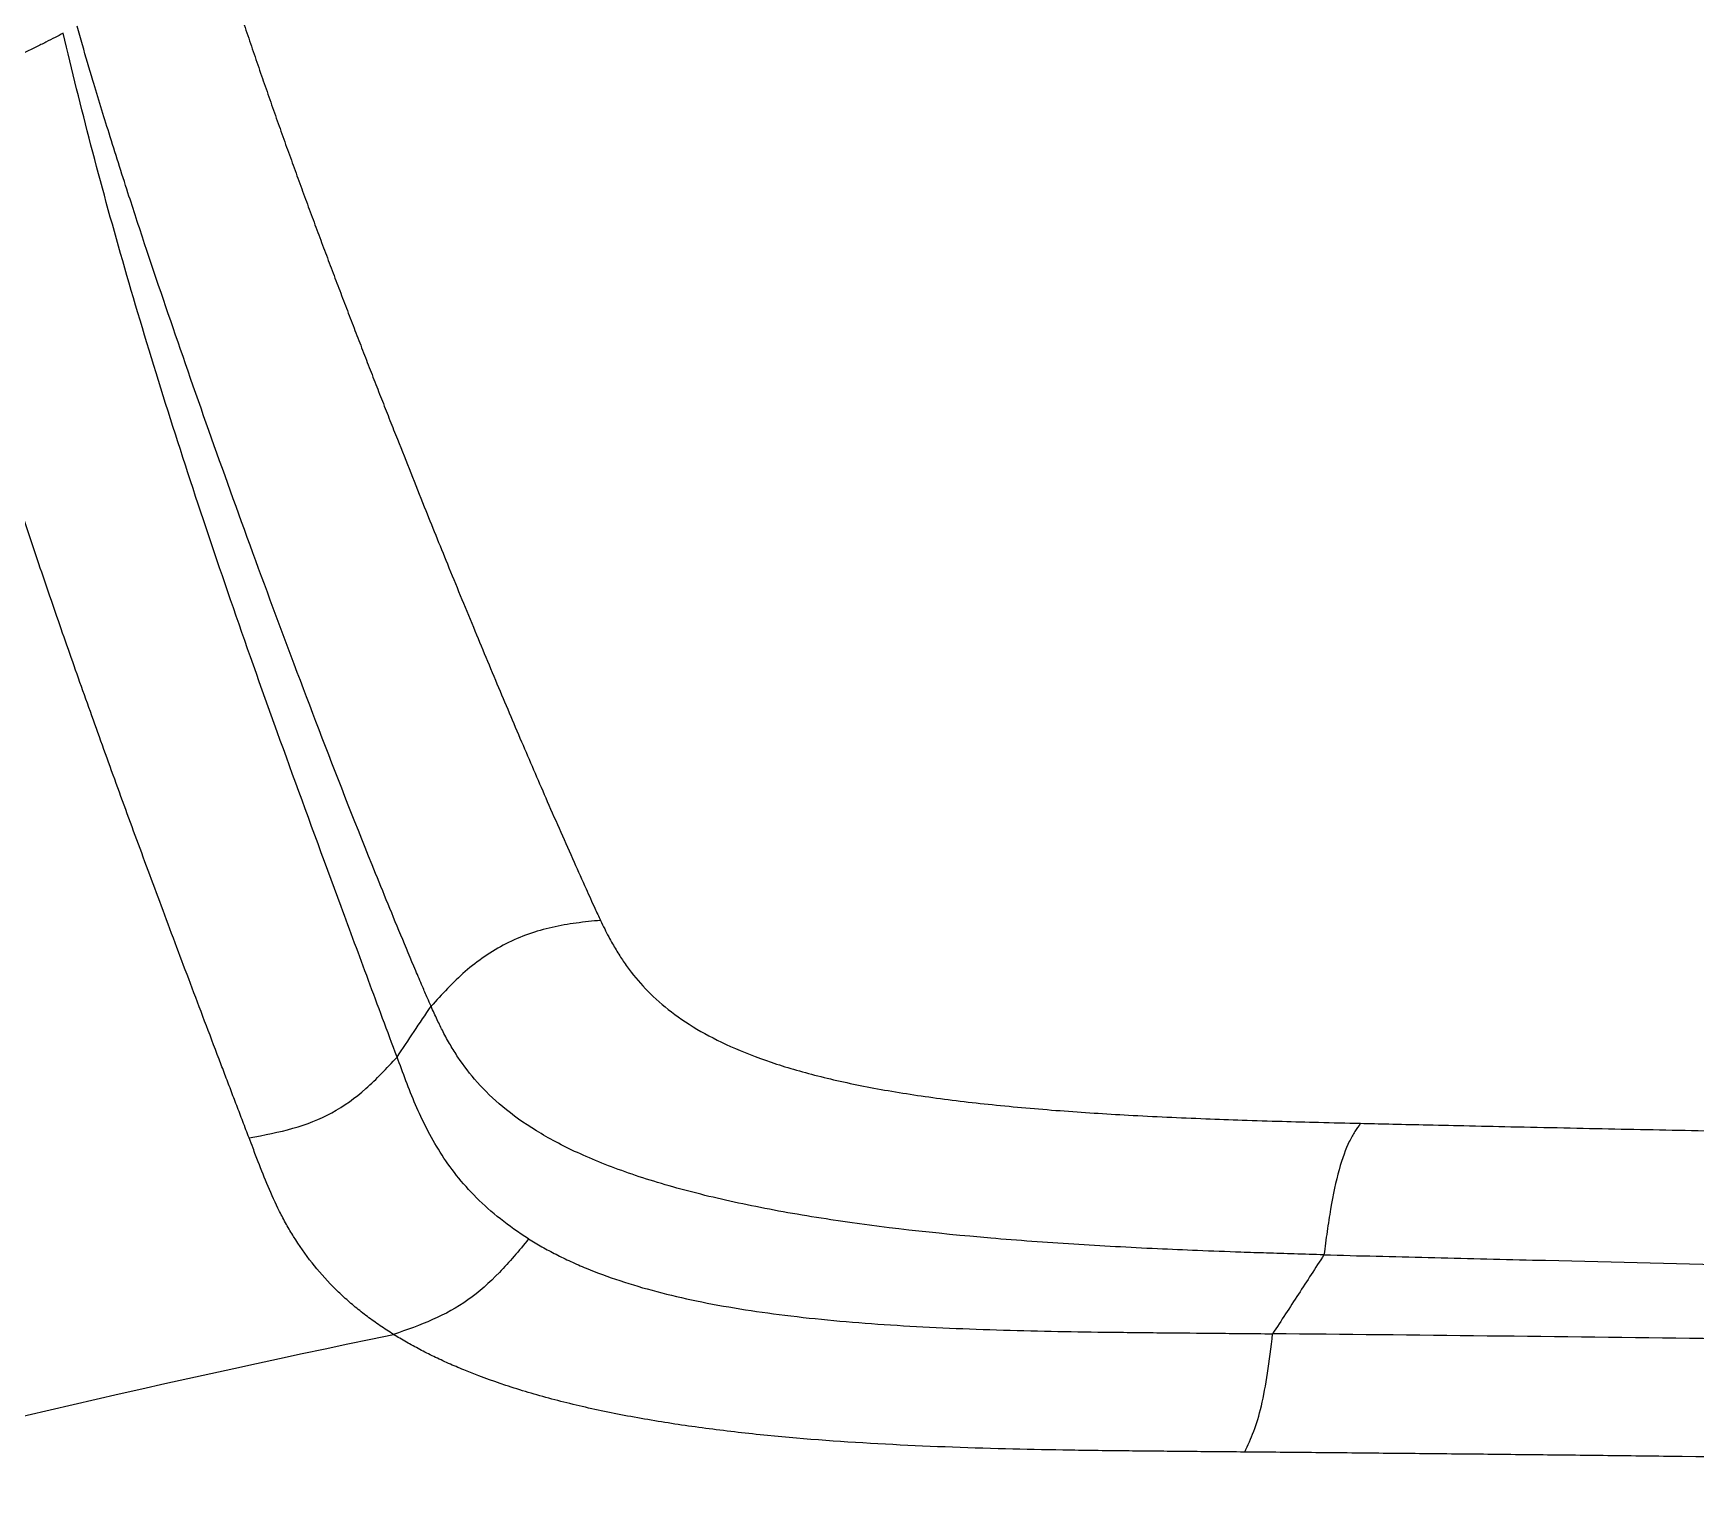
# Model space of a CAD drawing. Extents: x 0 to 84, y -21 to 126.
# Drawn here: x 38.565 to 41.353, y 64.606 to 67.072 of the extents above; entities that cross this region are included whole.
import ezdxf

# ---------------------------------------------------------------- set-up
doc = ezdxf.new("R2010")
doc.units = 0
doc.header["$MEASUREMENT"] = 0
doc.layers.add('1', color=4, linetype='Continuous')

# ---------------------------------------------------------------- blocks, each defined once
blk = doc.blocks.new('PRODIGY')
at = {"layer": '1', "color": 3, "linetype": 'Continuous', "lineweight": 25}
for points, knots in [([(38.8993, 67.1456), (38.9032, 67.1335), (38.911, 67.1094), (38.9231, 67.0732), (38.9353, 67.0371), (38.9476, 67.0013), (38.96, 66.9656), (38.9725, 66.9301), (38.985, 66.8948), (38.9977, 66.8597), (39.0103, 66.8248), (39.023, 66.7901), (39.0358, 66.7556), (39.0485, 66.7213), (39.0613, 66.6873), (39.0741, 66.6534), (39.0869, 66.6198), (39.0996, 66.5864), (39.1124, 66.5532), (39.1251, 66.5203), (39.1378, 66.4877), (39.1504, 66.4553), (39.163, 66.4233), (39.1861, 66.3648), (39.2178, 66.2851), (39.2604, 66.1799), (39.3019, 66.0788), (39.3442, 65.9773), (39.3856, 65.8798), (39.4206, 65.7986), (39.4493, 65.7331), (39.471, 65.6842), (39.4902, 65.6415), (39.5049, 65.6089), (39.5131, 65.5913), (39.5163, 65.5845)], [0, 0, 0, 0, 0.02751, 0.054681, 0.081508, 0.107988, 0.134117, 0.159895, 0.185321, 0.210395, 0.235119, 0.259494, 0.283523, 0.307208, 0.330553, 0.35356, 0.376235, 0.39858, 0.420599, 0.442284, 0.463624, 0.48461, 0.505236, 0.525499, 0.596727, 0.655635, 0.719533, 0.779409, 0.835451, 0.88905, 0.918086, 0.946119, 0.970943, 0.988899, 1, 1, 1, 1]), ([(38.6153, 67.0722), (38.6107, 67.0699), (38.6011, 67.0649), (38.5858, 67.0571), (38.5689, 67.0487), (38.5535, 67.0414), (38.5352, 67.0332), (38.5157, 67.0252), (38.4941, 67.0174), (38.4683, 67.0093), (38.4432, 67.0031), (38.4176, 66.9984), (38.3976, 66.9954), (38.3768, 66.9931), (38.3549, 66.9913), (38.3407, 66.9906), (38.3336, 66.9902)], [0, 0, 0, 0, 0.051853, 0.109487, 0.172807, 0.241726, 0.280497, 0.373718, 0.451391, 0.509075, 0.642821, 0.708779, 0.770717, 0.847667, 0.924033, 1, 1, 1, 1]), ([(39.1751, 65.3552), (39.167, 65.377), (39.1589, 65.3987), (39.1429, 65.4416), (39.135, 65.4629), (39.1115, 65.5261), (39.0962, 65.5673), (39.0512, 65.6888), (39.0224, 65.7672), (38.967, 65.9201), (38.9404, 65.9945), (38.8894, 66.1406), (38.865, 66.2121), (38.795, 66.4231), (38.7527, 66.5589), (38.6772, 66.822), (38.644, 66.9493), (38.6153, 67.0722)], [0, 0, 0, 0, 0.03125, 0.03125, 0.0625, 0.0625, 0.125, 0.125, 0.25, 0.25, 0.375, 0.375, 0.5, 0.5, 0.75, 0.75, 1, 1, 1, 1]), ([(39.2321, 65.4404), (39.2301, 65.4449), (39.2252, 65.4561), (39.2167, 65.476), (39.2016, 65.5114), (39.1729, 65.58), (39.117, 65.7169), (39.043, 65.9061), (38.9615, 66.1231), (38.8857, 66.3314), (38.8156, 66.5302), (38.7624, 66.6865), (38.7218, 66.8103), (38.6928, 66.9015), (38.6676, 66.9839), (38.65, 67.0436), (38.6414, 67.0737), (38.6384, 67.0842)], [0, 0, 0, 0, 0.006967, 0.017249, 0.030853, 0.062142, 0.124896, 0.249441, 0.374852, 0.50009, 0.625711, 0.749348, 0.806455, 0.874585, 0.936057, 0.977796, 1, 1, 1, 1]), ([(38.9269, 65.2198), (38.9234, 65.2289), (38.9165, 65.2471), (38.9062, 65.2739), (38.8962, 65.3003), (38.8863, 65.3263), (38.8716, 65.3649), (38.8523, 65.4159), (38.8287, 65.4784), (38.8054, 65.5401), (38.7752, 65.621), (38.7384, 65.7202), (38.7031, 65.8166), (38.6758, 65.8924), (38.6489, 65.9675), (38.6164, 66.0599), (38.5788, 66.169), (38.5427, 66.2764), (38.5082, 66.3823), (38.4751, 66.4868), (38.4436, 66.5901), (38.4187, 66.6747), (38.3995, 66.742), (38.3842, 66.797), (38.3677, 66.8575), (38.3504, 66.9234), (38.3393, 66.9677), (38.3336, 66.9902)], [0, 0, 0, 0, 0.01277, 0.025421, 0.037956, 0.050376, 0.062684, 0.093871, 0.125224, 0.155973, 0.187685, 0.250122, 0.312543, 0.343753, 0.374966, 0.437409, 0.499883, 0.562382, 0.624887, 0.687398, 0.749914, 0.812434, 0.843029, 0.874955, 0.915117, 0.956801, 1, 1, 1, 1]), ([(39.5163, 65.5845), (39.5028, 65.5832), (39.4892, 65.5818), (39.4621, 65.5781), (39.4486, 65.5758), (39.4084, 65.5667), (39.3821, 65.5577), (39.333, 65.5327), (39.3102, 65.5167), (39.2791, 65.4897), (39.2693, 65.4801), (39.2503, 65.4605), (39.2411, 65.4504), (39.2321, 65.4404)], [0, 0, 0, 0, 0.125, 0.125, 0.25, 0.25, 0.5, 0.5, 0.75, 0.75, 0.875, 0.875, 1, 1, 1, 1]), ([(39.5163, 65.5845), (39.5186, 65.5797), (39.523, 65.5706), (39.5297, 65.5574), (39.5379, 65.5425), (39.5479, 65.5257), (39.565, 65.5005), (39.5899, 65.4701), (39.6281, 65.4349), (39.6754, 65.4024), (39.7327, 65.3726), (39.8004, 65.3462), (39.879, 65.3232), (39.9681, 65.3037), (40.0665, 65.2877), (40.1733, 65.2749), (40.2856, 65.2651), (40.4054, 65.2574), (40.508, 65.2527), (40.5943, 65.2496), (40.6575, 65.2476), (40.7235, 65.2458), (40.7674, 65.2448), (40.7908, 65.2442)], [0, 0, 0, 0, 0.024398, 0.046672, 0.066828, 0.100815, 0.132434, 0.1966, 0.25918, 0.321391, 0.380479, 0.439683, 0.498585, 0.557623, 0.617404, 0.678271, 0.740344, 0.800895, 0.868093, 0.899548, 0.933541, 0.964498, 1, 1, 1, 1]), ([(39.1751, 65.3552), (39.1846, 65.3695), (39.2036, 65.3979), (39.2226, 65.4263), (39.2321, 65.4404)], [0, 0, 0, 0, 0.500919, 1, 1, 1, 1]), ([(40.7296, 65.0237), (40.713, 65.0242), (40.6809, 65.0251), (40.6345, 65.0265), (40.5804, 65.0283), (40.5192, 65.0306), (40.4254, 65.0347), (40.3088, 65.041), (40.1221, 65.0546), (39.9408, 65.0749), (39.7757, 65.1036), (39.6615, 65.1297), (39.561, 65.1601), (39.4758, 65.1941), (39.4059, 65.2315), (39.3508, 65.271), (39.3083, 65.3125), (39.2817, 65.3475), (39.264, 65.376), (39.2526, 65.3968), (39.2419, 65.4185), (39.2355, 65.4328), (39.2321, 65.4404)], [0, 0, 0, 0, 0.0212635, 0.0411255, 0.0595858, 0.0908327, 0.1200341, 0.1813331, 0.2434197, 0.369693, 0.4347175, 0.4985589, 0.5634288, 0.6281787, 0.6911285, 0.7556804, 0.8181288, 0.8798046, 0.9091102, 0.9405302, 0.9682662, 1, 1, 1, 1]), ([(38.9269, 65.2198), (38.9526, 65.2246), (38.9772, 65.2293), (39.0235, 65.2425), (39.0453, 65.251), (39.086, 65.2731), (39.1048, 65.2867), (39.1406, 65.3183), (39.1575, 65.3363), (39.1751, 65.3552)], [0, 0, 0, 0, 0.25, 0.25, 0.5, 0.5, 0.75, 0.75, 1, 1, 1, 1]), ([(39.3958, 65.0504), (39.3617, 65.0717), (39.3328, 65.095), (39.284, 65.1439), (39.264, 65.1696), (39.2308, 65.222), (39.2175, 65.2487), (39.2004, 65.2888), (39.1951, 65.3022), (39.1849, 65.3289), (39.18, 65.3421), (39.1751, 65.3552)], [0, 0, 0, 0, 0.25, 0.25, 0.5, 0.5, 0.75, 0.75, 0.875, 0.875, 1, 1, 1, 1]), ([(39.1692, 64.8901), (39.1654, 64.8926), (39.1577, 64.8974), (39.1467, 64.9048), (39.1358, 64.9124), (39.1253, 64.9202), (39.115, 64.9281), (39.105, 64.9361), (39.0953, 64.9444), (39.0858, 64.9528), (39.0767, 64.9613), (39.0576, 64.9802), (39.0306, 65.0109), (39.0061, 65.0461), (38.9891, 65.075), (38.9743, 65.1031), (38.9584, 65.1382), (38.9446, 65.1736), (38.9342, 65.2006), (38.9291, 65.214), (38.9269, 65.2198)], [0, 0, 0, 0, 0.024843, 0.049913, 0.075216, 0.100758, 0.126545, 0.152583, 0.178878, 0.205436, 0.232261, 0.25936, 0.381176, 0.512702, 0.573092, 0.637115, 0.759785, 0.880546, 0.948408, 1, 1, 1, 1]), ([(40.7908, 65.2442), (40.7877, 65.2397), (40.7845, 65.2352), (40.7783, 65.2253), (40.7752, 65.2198), (40.7661, 65.201), (40.7602, 65.1854), (40.7496, 65.1472), (40.7449, 65.1248), (40.7387, 65.0883), (40.7368, 65.0756), (40.7331, 65.0499), (40.7314, 65.0368), (40.7296, 65.0237)], [0, 0, 0, 0, 0.125, 0.125, 0.25, 0.25, 0.5, 0.5, 0.75, 0.75, 0.875, 0.875, 1, 1, 1, 1]), ([(40.7908, 65.2442), (40.8066, 65.2438), (40.8416, 65.243), (40.8994, 65.2417), (40.9676, 65.2402), (41.0463, 65.2385), (41.1592, 65.2361), (41.3035, 65.2331), (41.5308, 65.2284), (41.8194, 65.2226), (42.0981, 65.2174), (42.3109, 65.2137), (42.4522, 65.2113), (42.593, 65.2092), (42.7333, 65.2072), (42.8731, 65.2054), (43.0123, 65.2039), (43.1508, 65.2027), (43.2887, 65.2018), (43.4259, 65.2013), (43.5171, 65.2014), (43.5626, 65.2014)], [0, 0, 0, 0, 0.017375, 0.038508, 0.063422, 0.092143, 0.124699, 0.186865, 0.249609, 0.372144, 0.49999, 0.550978, 0.601774, 0.652366, 0.702744, 0.752898, 0.80282, 0.8525, 0.90193, 0.9511, 1, 1, 1, 1]), ([(39.3958, 65.0504), (39.3794, 65.0304), (39.3634, 65.0113), (39.33, 64.9767), (39.3126, 64.9613), (39.2754, 64.9351), (39.2557, 64.9242), (39.2139, 64.9057), (39.192, 64.898), (39.1692, 64.8901)], [0, 0, 0, 0, 0.25, 0.25, 0.5, 0.5, 0.75, 0.75, 1, 1, 1, 1]), ([(39.3958, 65.0504), (39.3995, 65.0481), (39.4067, 65.0437), (39.4181, 65.0371), (39.4297, 65.0307), (39.4416, 65.0245), (39.4538, 65.0184), (39.4663, 65.0126), (39.4791, 65.0068), (39.5055, 64.9956), (39.5479, 64.9799), (39.6099, 64.9616), (39.6773, 64.9459), (39.7492, 64.9327), (39.8262, 64.9219), (39.9345, 64.9103), (40.0791, 64.9009), (40.2288, 64.8962), (40.3532, 64.8941), (40.4456, 64.8931), (40.5435, 64.8923), (40.6083, 64.8916), (40.6436, 64.8913)], [0, 0, 0, 0, 0.015399, 0.030702, 0.045913, 0.061039, 0.076082, 0.091049, 0.105944, 0.120772, 0.180591, 0.240455, 0.300043, 0.361038, 0.421229, 0.483816, 0.609323, 0.737423, 0.799448, 0.867585, 0.927939, 1, 1, 1, 1]), ([(40.7296, 65.0237), (40.7154, 65.0017), (40.6867, 64.9576), (40.658, 64.9134), (40.6436, 64.8913)], [0, 0, 0, 0, 0.498805, 1, 1, 1, 1]), ([(40.7296, 65.0237), (40.7882, 65.0221), (40.8464, 65.0207), (40.9628, 65.0178), (41.0211, 65.0164), (41.1963, 65.0121), (41.3135, 65.0092), (41.6656, 65.0005), (41.9014, 64.9948), (42.3742, 64.9838), (42.6113, 64.9785), (43.0863, 64.9699), (43.3242, 64.9664), (43.5626, 64.9653)], [0, 0, 0, 0, 0.0625, 0.0625, 0.125, 0.125, 0.25, 0.25, 0.5, 0.5, 0.75, 0.75, 1, 1, 1, 1]), ([(34.171, 63.1983), (34.587, 63.3991), (35.0053, 63.585), (35.8435, 63.9263), (36.2633, 64.0817), (37.1011, 64.3623), (37.519, 64.4876), (38.3493, 64.7096), (38.7616, 64.8063), (39.1692, 64.8901)], [0, 0, 0, 0, 0.25, 0.25, 0.5, 0.5, 0.75, 0.75, 1, 1, 1, 1]), ([(40.5967, 64.6929), (40.5786, 64.6931), (40.5434, 64.6934), (40.4921, 64.6938), (40.4436, 64.6943), (40.377, 64.6949), (40.2945, 64.696), (40.1593, 64.6988), (39.9918, 64.7049), (39.8263, 64.7168), (39.6987, 64.7313), (39.6054, 64.745), (39.517, 64.7615), (39.4333, 64.7814), (39.3561, 64.8043), (39.2999, 64.825), (39.2611, 64.8416), (39.2365, 64.853), (39.213, 64.8649), (39.1904, 64.8773), (39.1763, 64.8858), (39.1692, 64.8901)], [0, 0, 0, 0, 0.031883, 0.062182, 0.090878, 0.117955, 0.180392, 0.237975, 0.360628, 0.485555, 0.54997, 0.61267, 0.67757, 0.741606, 0.806252, 0.87114, 0.896517, 0.922067, 0.947814, 0.973784, 1, 1, 1, 1]), ([(40.5967, 64.6929), (40.602, 64.7043), (40.6071, 64.7153), (40.6165, 64.7403), (40.6208, 64.7543), (40.6285, 64.7867), (40.6319, 64.8051), (40.6381, 64.8458), (40.6408, 64.8681), (40.6436, 64.8913)], [0, 0, 0, 0, 0.25, 0.25, 0.5, 0.5, 0.75, 0.75, 1, 1, 1, 1]), ([(43.5626, 64.8545), (43.3181, 64.8545), (43.0732, 64.8572), (42.5835, 64.8642), (42.3389, 64.8684), (41.8509, 64.8763), (41.6075, 64.88), (41.1233, 64.8863), (40.8824, 64.8889), (40.6436, 64.8913)], [0, 0, 0, 0, 0.25, 0.25, 0.5, 0.5, 0.75, 0.75, 1, 1, 1, 1]), ([(43.5626, 64.6562), (43.5386, 64.6563), (43.4904, 64.6563), (43.4177, 64.6565), (43.3445, 64.6569), (43.2706, 64.6574), (43.1962, 64.6581), (43.1211, 64.6588), (43.0455, 64.6597), (42.9693, 64.6606), (42.8925, 64.6616), (42.7178, 64.6641), (42.4437, 64.6684), (42.0715, 64.6746), (41.6996, 64.6804), (41.4114, 64.6843), (41.2058, 64.6868), (41.0818, 64.6882), (40.9589, 64.6895), (40.837, 64.6907), (40.7163, 64.6918), (40.6364, 64.6926), (40.5967, 64.6929)], [0, 0, 0, 0, 0.024101, 0.048407, 0.072917, 0.097631, 0.122547, 0.147665, 0.172983, 0.198502, 0.22422, 0.250137, 0.374022, 0.49997, 0.625187, 0.749832, 0.792222, 0.834357, 0.876219, 0.917792, 0.959057, 1, 1, 1, 1])]:
    blk.add_open_spline(points, degree=3, knots=knots, dxfattribs=at)

msp = doc.modelspace()

# ---------------------------------------------------------------- block references
at = {"layer": '1'}
msp.add_blockref('PRODIGY', (0, 0), dxfattribs=at)

doc.saveas('drawing.dxf')
